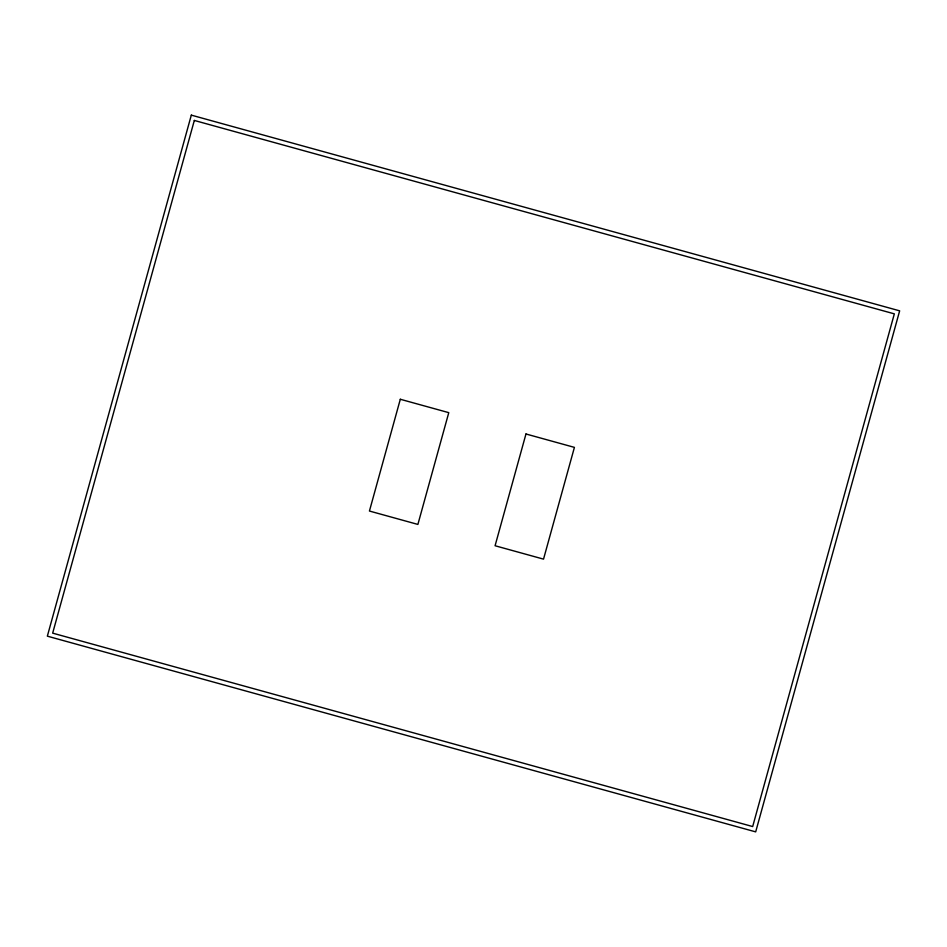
<?xml version="1.0" encoding="UTF-8"?>
<svg xmlns="http://www.w3.org/2000/svg" width="947" height="947" viewBox="0 0 947 947"><rect width="100%" height="100%" fill="white"/><g stroke="black" fill="none" stroke-linecap="round" stroke-linejoin="round"><path stroke-width="1.42" d="M191.318 115.132L47.35 636.159L755.682 831.868L899.65 310.841L191.318 115.132M194.324 120.447L52.665 633.141L752.676 826.553L894.335 313.859L194.324 120.447M400.309 399.267L369.437 511.037L417.887 524.425L448.771 412.655L400.309 399.267M525.964 433.986L495.08 545.744L543.531 559.132L574.415 447.375L525.964 433.986"/></g></svg>
